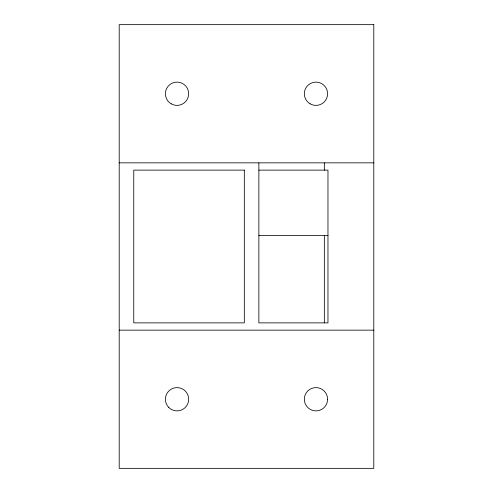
<?xml version="1.0" encoding="UTF-8"?>
<svg xmlns="http://www.w3.org/2000/svg" width="493" height="493" viewBox="0 0 493 493"><rect width="100%" height="100%" fill="white"/><g stroke="black" fill="none" stroke-linecap="round" stroke-linejoin="round"><path stroke-width="0.74" d="M119.207 162.85L373.793 162.85M258.868 170.128L327.968 170.128L327.968 322.872L258.868 322.872L258.868 162.85M258.868 235.592L327.968 235.592M119.207 330.15L373.793 330.15M324.332 162.85L324.332 170.128M324.332 235.592L324.332 322.872M373.793 24.65L119.207 24.65L119.207 468.35L373.793 468.35L373.793 24.65M244.318 170.128L133.757 170.128L133.757 322.872L244.318 322.872L244.318 170.128M327.599 399.595L327.29 396.569A11.641 11.641 0 0 0 304.329 398.905L304.637 401.924A11.641 11.641 0 0 0 327.599 399.595M168.803 407.477A11.641 11.641 0 0 0 188.277 402.263A11.641 11.641 0 0 0 174.023 388.009A11.641 11.641 0 0 0 168.803 407.477M310.146 103.832A11.641 11.641 0 0 0 327.605 93.75A11.641 11.641 0 0 0 310.146 83.674A11.641 11.641 0 0 0 310.146 103.832M171.219 103.832A11.641 11.641 0 0 0 188.671 93.75A11.641 11.641 0 0 0 171.219 83.674A11.641 11.641 0 0 0 171.219 103.832"/></g></svg>
